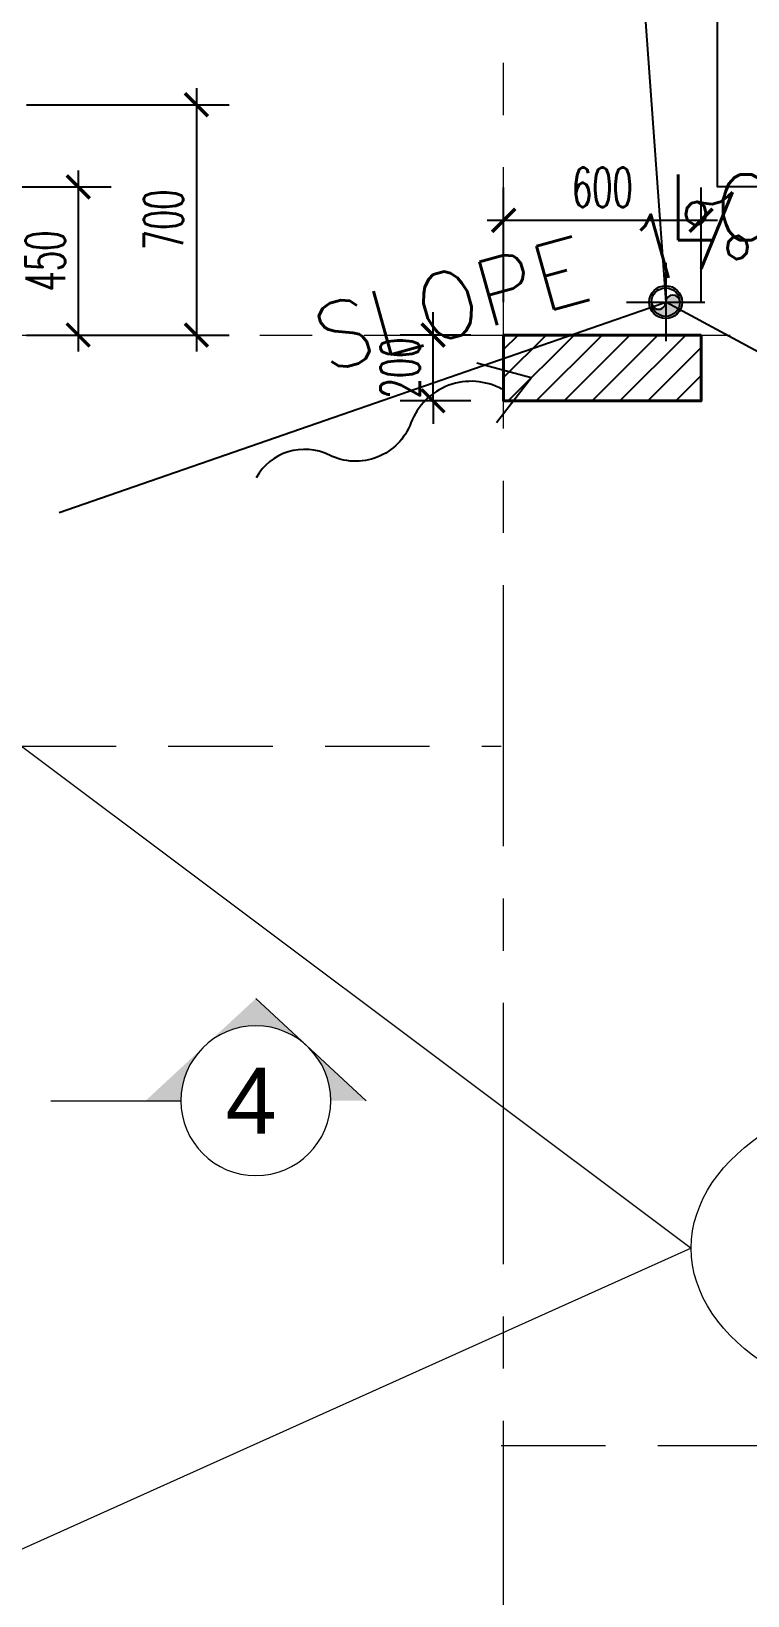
# Model space of a CAD drawing. Extents: x 2556046 to 2673391, y -921360 to -863964.
# Drawn here: x 2596528 to 2598704, y -889674 to -884919 of the extents above; entities that cross this region are included whole.
import ezdxf
from ezdxf.enums import TextEntityAlignment as Align

# ---------------------------------------------------------------- set-up
doc = ezdxf.new("R2010")
doc.units = 0
doc.header["$LTSCALE"] = 500
doc.header["$PDMODE"] = 98
doc.header["$PDSIZE"] = -0.01
for name, pattern in [('CENTER', [50.800000000000004, 31.75, -6.35, 6.35, -6.35]), ('DASHDOT', [1, 0.5, -0.25, 0, -0.25]), ('HIDDEN', [9.524999999999995, 6.349999999999998, -3.174999999999998])]:
    doc.linetypes.add(name, pattern=pattern)
for name, color, linetype in [('08_Testi', 4, 'Continuous'), ('ASSI', 3, 'DASHDOT'), ('DRAINAGE SLOPE', 150, 'Continuous'), ('hatch', 200, 'Continuous'), ('PAV', 3, 'Continuous'), ('PLUVIALE', 1, 'Continuous')]:
    doc.layers.add(name, color=color, linetype=linetype)
for name, color, linetype, lineweight in [('_02', 2, 'Continuous', 20), ('A-GRID', 1, 'CENTER', 9), ('A-GRID-DIMS', 142, 'Continuous', 9), ('goe-ba-coupé', 4, 'Continuous', 40), ('goe-cotes', 115, 'Continuous', 13), ('goe-vu', 31, 'Continuous', 25), ('SYMBOLS', 1, 'Continuous', 13), ('TEXT', 7, 'Continuous', 13)]:
    doc.layers.add(name, color=color, linetype=linetype, lineweight=lineweight)
doc.styles.add('Arial', font='arial.ttf')
doc.styles.add('goe-romans', font='ROMANS.shx', dxfattribs={"width": 0.6})
doc.styles.add('ROMANS 100', font='romans.shx')
doc.dimstyles.new('goe-50e', dxfattribs={"dimscale": 10, "dimtxt": 12, "dimasz": 7, "dimexe": 10, "dimexo": 10, "dimgap": 4, "dimtad": 1, "dimdec": 1, "dimdsep": 46, "dimtxsty": 'goe-romans', "dimblk": 'ARCHTICK', "dimcen": 4, "dimdle": 5, "dimclrt": 256, "dimazin": 0, "dimtfac": 1, "dimtdec": 1, "dimtix": 1, "dimtmove": 2, "dimatfit": 3, "dimldrblk": 'ARCHTICK', "dimfxl": 5, "dimtfillclr": 256, "dimtolj": 1, "dimarcsym": 0})

# ---------------------------------------------------------------- blocks, each defined once
blk = doc.blocks.new('_ArchTick')
at = {"color": 0, "linetype": 'ByBlock', "const_width": 0.15}
blk.add_lwpolyline([(-0.5, -0.5), (0.5, 0.5)], dxfattribs=at)
blk = doc.blocks.new('*D133')
at = {"layer": 'Defpoints', "color": 0, "transparency": 16777216}
for p in [(2598562.723039078, -885493.1431321274), (2597962.723039078, -885841.9189208795), (2598562.723039078, -885841.9189211515)]:
    blk.add_point(p, dxfattribs=at)
at = {"layer": 'goe-cotes', "color": 0, "lineweight": -2, "transparency": 16777216}
for p, q in [((2597962.723039078, -885741.9189208795), (2597962.723039078, -885393.1431321274)), ((2598562.723039078, -885741.9189211515), (2598562.723039078, -885393.1431321274)), ((2597912.723039078, -885493.1431321274), (2598612.723039078, -885493.1431321274))]:
    blk.add_line(p, q, dxfattribs=at)
at = {"layer": 'goe-cotes', "color": 0, "lineweight": -2, "transparency": 16777216, "xscale": 70, "yscale": 70, "zscale": 70, "rotation": 180}
blk.add_blockref('_ArchTick', (2597962.723039078, -885493.1431321274), dxfattribs=at)
at = {"layer": 'goe-cotes', "color": 0, "lineweight": -2, "transparency": 16777216, "xscale": 70, "yscale": 70, "zscale": 70}
blk.add_blockref('_ArchTick', (2598562.723039078, -885493.1431321274), dxfattribs=at)
at = {"layer": 'goe-cotes', "transparency": 16777216, "insert": (2598262.723039078, -885393.1431321274), "char_height": 120, "attachment_point": 5, "style": 'goe-romans'}
blk.add_mtext('\\A1;600', dxfattribs=at)
blk = doc.blocks.new('*D134')
at = {"layer": 'Defpoints', "color": 0, "transparency": 16777216}
for p in [(2597748.154737102, -885841.9189208795), (2597962.723039078, -885841.9189208795), (2597962.723039136, -886041.9189209229)]:
    blk.add_point(p, dxfattribs=at)
at = {"layer": 'goe-cotes', "color": 0, "lineweight": -2, "transparency": 16777216}
for p, q in [((2597748.154737102, -885841.9189208795), (2597748.154737102, -885771.9189208795)), ((2597862.723039078, -885841.9189208795), (2597648.154737102, -885841.9189208795)), ((2597748.154737102, -886041.9189209229), (2597748.154737102, -885841.9189208795)), ((2597862.723039136, -886041.9189209229), (2597648.154737102, -886041.9189209229)), ((2597748.154737102, -886041.9189209229), (2597748.154737102, -886111.9189209229))]:
    blk.add_line(p, q, dxfattribs=at)
at = {"layer": 'goe-cotes', "color": 0, "lineweight": -2, "transparency": 16777216, "xscale": 70, "yscale": 70, "zscale": 70}
for p, rotation in [((2597748.154737102, -885841.9189208795), 270), ((2597748.154737102, -886041.9189209229), 90)]:
    blk.add_blockref('_ArchTick', p, dxfattribs=dict(at, rotation=rotation))
at = {"layer": 'goe-cotes', "transparency": 16777216, "insert": (2597648.154737102, -885941.9189209008), "char_height": 120, "attachment_point": 5, "rotation": 90, "style": 'goe-romans'}
blk.add_mtext('\\A1;200', dxfattribs=at)
blk = doc.blocks.new('*D284')
at = {"layer": 'Defpoints', "color": 0, "transparency": 16777216}
for p in [(2596162.723035829, -885391.9189211396), (2596412.72303591, -885841.9189211314), (2596670.3231206, -885841.9189211314)]:
    blk.add_point(p, dxfattribs=at)
at = {"layer": 'goe-cotes', "color": 0, "lineweight": -2, "transparency": 16777216}
for p, q in [((2596670.3231206, -885341.9189211396), (2596670.3231206, -885891.9189211314)), ((2596262.723035829, -885391.9189211396), (2596770.3231206, -885391.9189211396)), ((2596512.72303591, -885841.9189211314), (2596770.3231206, -885841.9189211314))]:
    blk.add_line(p, q, dxfattribs=at)
at = {"layer": 'goe-cotes', "color": 0, "lineweight": -2, "transparency": 16777216, "xscale": 70, "yscale": 70, "zscale": 70}
for p, rotation in [((2596670.3231206, -885391.9189211396), 90), ((2596670.3231206, -885841.9189211314), 270)]:
    blk.add_blockref('_ArchTick', p, dxfattribs=dict(at, rotation=rotation))
at = {"layer": 'goe-cotes', "transparency": 16777216, "insert": (2596570.3231206, -885616.918921135), "char_height": 120, "attachment_point": 5, "rotation": 90, "style": 'goe-romans'}
blk.add_mtext('\\A1;450', dxfattribs=at)
blk = doc.blocks.new('*D285')
at = {"layer": 'Defpoints', "color": 0, "transparency": 16777216}
for p in [(2596412.723035829, -885141.9189211418), (2596412.72303591, -885841.9189211314), (2597029.293455001, -885841.9189211314)]:
    blk.add_point(p, dxfattribs=at)
at = {"layer": 'goe-cotes', "color": 0, "lineweight": -2, "transparency": 16777216}
for p, q in [((2597029.293455001, -885091.9189211418), (2597029.293455001, -885891.9189211314)), ((2596512.723035829, -885141.9189211418), (2597129.293455001, -885141.9189211418)), ((2596512.72303591, -885841.9189211314), (2597129.293455001, -885841.9189211314))]:
    blk.add_line(p, q, dxfattribs=at)
at = {"layer": 'goe-cotes', "color": 0, "lineweight": -2, "transparency": 16777216, "xscale": 70, "yscale": 70, "zscale": 70}
for p, rotation in [((2597029.293455001, -885141.9189211418), 90), ((2597029.293455001, -885841.9189211314), 270)]:
    blk.add_blockref('_ArchTick', p, dxfattribs=dict(at, rotation=rotation))
at = {"layer": 'goe-cotes', "transparency": 16777216, "insert": (2596929.293455001, -885491.9189211362), "char_height": 120, "attachment_point": 5, "rotation": 90, "style": 'goe-romans'}
blk.add_mtext('\\A1;700', dxfattribs=at)
blk = doc.blocks.new('A$C6589245E')
h = blk.add_hatch(color=256)
h.paths.add_polyline_path([(-194.4881202620454, 41.72287999742548), (-239.4634260906605, 5.820766091346741e-10), (-212.694031822728, 5.820766091346741e-10, -0.2086759503064917)])
h.paths.add_polyline_path([(-155.7824642701307, 77.62950498639839), (-194.4881202620454, 41.72287999742548, -0.3924151952196413), (-117.0768082780996, 41.72287999741093)])
h.paths.add_polyline_path([(-117.0768082780996, 41.72287999741093, -0.01875057877785695), (-114.0595842696493, 38.70565598916437, -0.1891851289313492), (-98.87089671741705, 5.820766091346741e-10), (-72.10150244948454, 5.820766091346741e-10)])
for p, q in [((-239.4634260906605, 5.820766091346741e-10), (-155.7824642701307, 77.62950498639839)), ((0, 0), (-98.87089670880232, 0))]:
    blk.add_line(p, q)
blk.add_circle((-155.7824642701307, 5.820766091346741e-10), 56.91156754771038)
blk = doc.blocks.new('PLUVIALE')
at = {"layer": 'PLUVIALE', "ltscale": 0.03}
h = blk.add_hatch(color=7, dxfattribs=at)
edge = h.paths.add_edge_path()
edge.add_ellipse((0, -21.66666666665697), major_axis=(15.32064692571702, 15.32064692571703), ratio=0.9999999999988901, start_angle=225.0000000000319, end_angle=405.0000000000318, ccw=False)
edge.add_ellipse((0, 0), major_axis=(-30.64129385142239, 30.64129385142239), ratio=0.9999999999996518, start_angle=134.9999999999899, end_angle=314.9999999999899)
edge.add_ellipse((0, 21.66666666665697), major_axis=(-15.32064692571702, 15.32064692571703), ratio=0.9999999999988901, start_angle=-45.0000000000318, end_angle=134.9999999999681)
at = {"layer": 'PLUVIALE', "color": 3, "linetype": 'DASHDOT'}
for p, q in [((0, -119.0348116391396), (0, 119.0348116391396)), ((-119.0348116391105, 0), (119.0348116391105, 0))]:
    blk.add_line(p, q, dxfattribs=at)
at = {"layer": 'PLUVIALE', "ltscale": 0.03}
for radius in [50, 43.33333333333333]:
    blk.add_circle((0, 0), radius, dxfattribs=at)
for centre, start, end in [((0, 21.66666666665697), 90, 270), ((0, -21.66666666665697), 270, 90)]:
    blk.add_arc(centre, 21.66666666666666, start, end, dxfattribs=at)
blk = doc.blocks.new('PEN')
at = {"layer": 'PAV'}
blk.add_lwpolyline([(-95.04519186508516, -4.748101341636357, 0.4572516908679935), (-389.6851149177401, -14.24381290974816, -0.4444652169843883), (-655.8119955981907, -28.48713470433904, 0.4009360208519387), (-888.6723722094339, -23.73903336270268)], format="xyb", dxfattribs=at)
blk.add_lwpolyline([(-142.5677877976268, -94.95613345081073), (0, 0), (-142.5677877976268, 94.95613345081073)], dxfattribs=at)

msp = doc.modelspace()

# ---------------------------------------------------------------- hatches: boundary and pattern name
at = {"layer": 'hatch'}
h = msp.add_hatch(dxfattribs=at)
h.set_pattern_fill('_USER', color=256, scale=60, angle=45, pattern_type=0)
h.set_pattern_definition([(45, (30000, 0), (-42.42640687119285, 42.42640687119285), [])])
h.paths.add_polyline_path([(2598562.723039197, -886041.9191169149), (2598562.723039197, -885841.9191169149), (2597962.723039078, -885841.9189209229), (2597962.723039078, -886041.9189209229)])

# ---------------------------------------------------------------- linework, layer by layer
at = {"layer": 'A-GRID', "ltscale": 0.05}
for p, q in [((2597962.723039013, -893745.7917256391), (2597962.723039102, -879127.9189206845)), ((2587379.453881253, -885841.9189221807), (2613612.723039315, -885841.9189191334))]:
    msp.add_line(p, q, dxfattribs=at)
at = {"layer": 'A-GRID-DIMS', "color": 8, "linetype": 'HIDDEN', "ltscale": 0.1}
for points in [[(2594562.723035776, -887091.7096385489), (2597955.00921424, -887091.7096094667)], [(2597955.009214229, -889216.9189205068), (2604893.409698162, -889216.9189205068)]]:
    msp.add_lwpolyline(points, dxfattribs=at)
at = {"layer": 'DRAINAGE SLOPE'}
for points in [[(2598155.009214231, -881591.5002968627), (2598455.009214231, -885741.9189194756)], [(2596612.723035771, -886380.7981465233), (2598455.009214231, -885741.9189194752)], [(2604880.16284424, -889209.7691917027), (2598455.009214231, -885741.9189194756)]]:
    msp.add_lwpolyline(points, dxfattribs=at)
at = {"layer": 'goe-ba-coupé', "ltscale": 1000}
msp.add_lwpolyline([(2598562.723039078, -885841.9189209229), (2598562.723039078, -886041.9189209229), (2597962.723039078, -886041.9189209229), (2597962.723039078, -885841.9189209229)], close=True, dxfattribs=at)
at = {"layer": 'goe-vu', "ltscale": 1000}
msp.add_lwpolyline([(2588512.72303901, -881141.5002977882), (2588512.72303901, -893041.9189210346), (2612562.056372716, -893041.918921165), (2612562.056372758, -885391.9189193004), (2598612.723039051, -885391.9189194415), (2598612.723039051, -881141.5002980392)], close=True, dxfattribs=at)
at = {"layer": 'SYMBOLS'}
for p, q in [((2588362.72303901, -880991.5002977845), (2598532.568433497, -888617.0915348761)), ((2598532.568433497, -888617.0915348761), (2588362.72303901, -893191.9189210337))]:
    msp.add_line(p, q, dxfattribs=at)
msp.add_ellipse((2599348.339025127, -888617.0915348761), major_axis=(-815.7705916302249, 0), ratio=0.6268888192675222, dxfattribs=at)

# ---------------------------------------------------------------- block references
at = {"layer": '_02', "rotation": 18.48366030828685}
msp.add_blockref('PEN', (2598046.109311703, -885972.0172643021), dxfattribs=at)
at = {"layer": 'ASSI', "rotation": 270}
msp.add_blockref('PLUVIALE', (2598455.009214231, -885741.9189194756), dxfattribs=at)
at = {"layer": 'SYMBOLS', "xscale": -4.000000000232831, "yscale": 4.000000000232831, "zscale": 4.000000000232831}
msp.add_blockref('A$C6589245E', (2596586.688028374, -888169.0031430057), dxfattribs=at)

# ---------------------------------------------------------------- texts
at = {"layer": '08_Testi', "color": 1, "insert": (2597395.581059031, -885859.8577489904), "char_height": 200, "attachment_point": 4, "rotation": 15.452091246705562, "style": 'ROMANS 100'}
msp.add_mtext('\\pxqc;SLOPE 1%', dxfattribs=at)
at = {"layer": 'A-GRID-DIMS', "color": 7, "style": 'ROMANS 100'}
msp.add_text('LOW POINT', height=200, dxfattribs=at).set_placement((2598458.371745079, -885553.9860569534))
at = {"layer": 'TEXT', "color": 7, "style": 'Arial'}
msp.add_text('4', height=200, dxfattribs=at).set_placement((2597195.160636793, -888169.0031430033), align=Align.MIDDLE_CENTER)

# ---------------------------------------------------------------- dimensions: what is measured, and where the dimension line sits
at = {"layer": 'goe-cotes'}
for base, p1, p2, picture, middle in [((2597029.293455001, -885841.9189211314), (2596412.723035829, -885141.9189211418), (2596412.72303591, -885841.9189211314), '*D285', (2596929.293455001, -885491.9189211362)), ((2596670.3231206, -885841.9189211314), (2596162.723035829, -885391.9189211396), (2596412.72303591, -885841.9189211314), '*D284', (2596570.3231206, -885616.918921135)), ((2597748.154737102, -885841.9189208795), (2597962.723039136, -886041.9189209229), (2597962.723039078, -885841.9189208795), '*D134', (2597648.154737102, -885941.9189209008))]:
    dim = msp.add_linear_dim(base=base, p1=p1, p2=p2, angle=90, dimstyle='goe-50e', dxfattribs=at)
    dim.commit()
    dim.dimension.update_dxf_attribs({"geometry": picture, "text_midpoint": middle})
dim = msp.add_linear_dim(base=(2598562.723039078, -885493.1431321274), p1=(2597962.723039078, -885841.9189208795), p2=(2598562.723039078, -885841.9189211515), dimstyle='goe-50e', dxfattribs=at)
dim.commit()
dim.dimension.update_dxf_attribs({"geometry": '*D133', "text_midpoint": (2598262.723039078, -885393.1431321274)})

doc.saveas('drawing.dxf')
